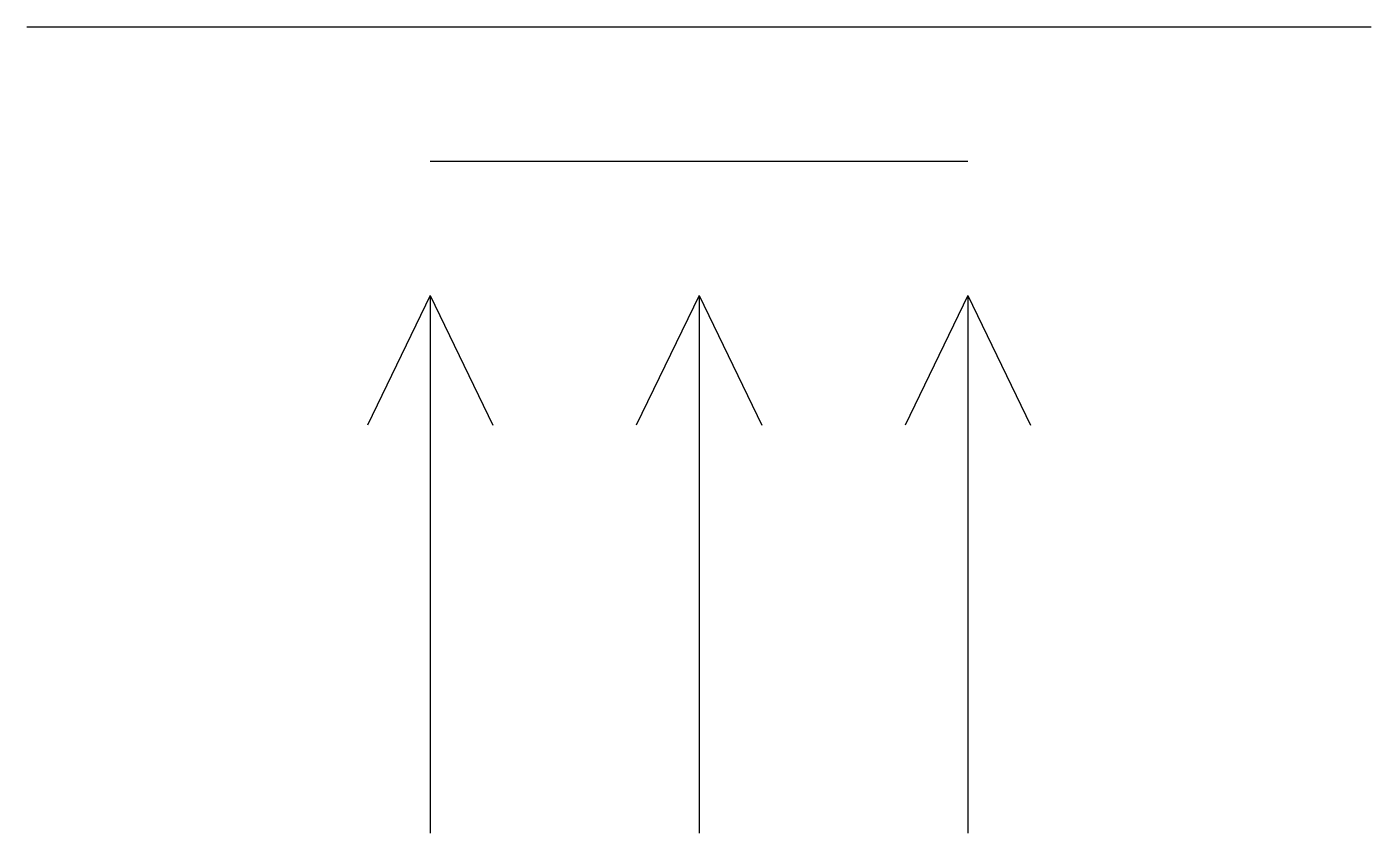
# Model space of a CAD drawing. Header units: millimetres. Extents: x -125 to 125, y -150 to 0.
import ezdxf

# ---------------------------------------------------------------- set-up
doc = ezdxf.new("R2010")
doc.units = ezdxf.units.MM

msp = doc.modelspace()

# ---------------------------------------------------------------- linework, layer by layer
at = {"color": 0, "linetype": 'ByBlock', "lineweight": -2}
for p, q in [((-125, 0), (125, 0)), ((-50, -25), (50, -25)), ((-50, -50), (-61.68, -74.1)), ((-50, -50), (-38.32, -74.1)), ((-50, -50), (-50, -150)), ((0, -50), (-11.68, -74.1)), ((0, -50), (11.68, -74.1)), ((0, -50), (0, -150)), ((50, -50), (38.32, -74.1)), ((50, -50), (61.68, -74.1)), ((50, -50), (50, -150))]:
    msp.add_line(p, q, dxfattribs=at)

doc.saveas('drawing.dxf')
